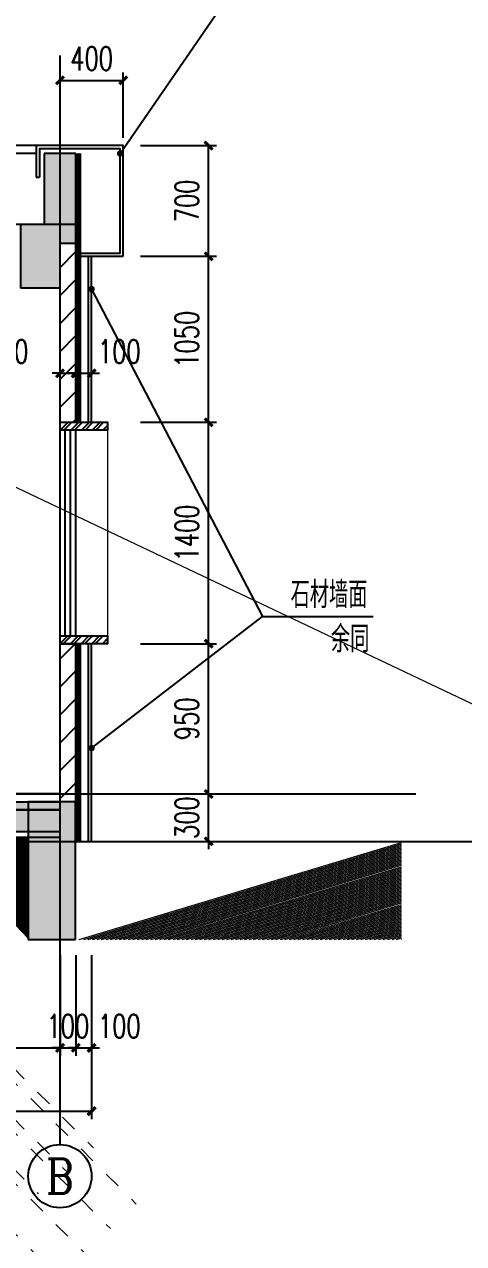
# Model space of a CAD drawing. Extents: x -2377130 to 293730, y -2 to 754590.
# Drawn here: x -2312636 to -2309857, y 550594 to 558304 of the extents above; entities that cross this region are included whole.
import ezdxf
from ezdxf.enums import TextEntityAlignment as Align

# ---------------------------------------------------------------- set-up
doc = ezdxf.new("R2010")
doc.units = 0
doc.header["$LTSCALE"] = 1000
doc.header["$MEASUREMENT"] = 0
doc.linetypes.add('DOTE', pattern=[2.4200000000000004, 2, -0.2, 0.02, -0.2])
doc.layers.get('Defpoints').update_dxf_attribs({"color": 210})
for name, color, linetype in [('A-AXIS-D', 1, 'Continuous'), ('A-AXIS-DOTE', 14, 'DOTE'), ('A-AXIS-DP', 126, 'Continuous'), ('A-COLS', 6, 'Continuous'), ('A-CURTAIN', 134, 'Continuous'), ('A-HATCH-1', 252, 'Continuous'), ('A-HATCH-2', 251, 'Continuous'), ('A-LIN-V', 9, 'Continuous'), ('A-SFCE', 30, 'Continuous'), ('A-WINDOW', 140, 'Continuous'), ('AS-COLN', 6, 'Continuous'), ('AS-WALL', 40, 'Continuous'), ('DIM_SYMB', 3, 'Continuous'), ('PUB_HATCH', 8, 'Continuous'), ('PUB_TEXT', 7, 'Continuous')]:
    doc.layers.add(name, color=color, linetype=linetype)
doc.layers.add('A-WALL-HATCH', color=8, linetype='Continuous', lineweight=13)
doc.styles.add('_TCH_AXIS', font='COMPLEX', dxfattribs={"bigfont": 'GBCBIG'})
doc.styles.add('_TCH_DIM', font='SIMPLEX', dxfattribs={"bigfont": 'GBCBIG'})
doc.styles.add('_TCH_DIM_T3', font='SIMPLEX', dxfattribs={"width": 0.7058823529411765, "bigfont": 'GBCBIG'})
doc.dimstyles.new('_TCH_ARCH&&50', dxfattribs={"dimtxt": 148.75, "dimasz": 50, "dimexe": 50, "dimexo": 50, "dimgap": 63.12500000000001, "dimtad": 1, "dimdec": 0, "dimzin": 0, "dimdsep": 46, "dimtxsty": '_TCH_DIM_T3', "dimblk": 'ARCHTICK', "dimcen": 0.09, "dimclrt": 7, "dimazin": 2, "dimtfac": 1, "dimtdec": 0, "dimtix": 1, "dimtmove": 2, "dimatfit": 3, "dimfxl": 0, "dimtolj": 1, "dimtzin": 0, "dimarcsym": 0})
pattern_1 = [(45, (0, 89.755675), (-88.3883830036575, 88.3883830036575), [])]

# ---------------------------------------------------------------- blocks, each defined once
blk = doc.blocks.new('_ArchTick')
at = {"color": 0, "linetype": 'ByBlock', "const_width": 0.4}
blk.add_lwpolyline([(-0.5, -0.5), (0.5, 0.5)], dxfattribs=at)
blk = doc.blocks.new('*D153')
at = {"layer": 'A-AXIS-DP', "color": 0, "lineweight": -2}
for p, q in [((-2311900.000000001, 557537.4520265248), (-2311420.000000001, 557537.4520265248)), ((-2311470.000000001, 556837.4520265248), (-2311470.000000001, 557537.4520265248)), ((-2311900.000000001, 556837.4520265248), (-2311420.000000001, 556837.4520265248))]:
    blk.add_line(p, q, dxfattribs=at)
at = {"layer": 'Defpoints', "color": 0}
for p in [(-2311950.000000001, 557537.4520265248), (-2311470.000000001, 557537.4520265248), (-2311950.000000001, 556837.4520265248)]:
    blk.add_point(p, dxfattribs=at)
at = {"layer": 'A-AXIS-DP', "color": 0, "lineweight": -2, "xscale": 50, "yscale": 50, "zscale": 50}
for p, rotation in [((-2311470.000000001, 557537.4520265248), 90), ((-2311470.000000001, 556837.4520265248), 270)]:
    blk.add_blockref('_ArchTick', p, dxfattribs=dict(at, rotation=rotation))
at = {"layer": 'A-AXIS-DP', "color": 7, "insert": (-2311607.5, 557187.4520265253), "char_height": 148.75, "attachment_point": 5, "rotation": 90, "style": '_TCH_DIM_T3'}
blk.add_mtext('\\A1;700', dxfattribs=at)
blk = doc.blocks.new('*D154')
at = {"layer": 'A-AXIS-DP', "color": 0, "lineweight": -2}
for p, q in [((-2311900.000000001, 556837.4520265248), (-2311420.000000001, 556837.4520265248)), ((-2311470.000000001, 555787.4520265799), (-2311470.000000001, 556837.4520265248)), ((-2311900.000000001, 555787.4520265799), (-2311420.000000001, 555787.4520265799))]:
    blk.add_line(p, q, dxfattribs=at)
at = {"layer": 'Defpoints', "color": 0}
for p in [(-2311950.000000001, 556837.4520265248), (-2311470.000000001, 556837.4520265248), (-2311950.000000001, 555787.4520265799)]:
    blk.add_point(p, dxfattribs=at)
at = {"layer": 'A-AXIS-DP', "color": 0, "lineweight": -2, "xscale": 50, "yscale": 50, "zscale": 50}
for p, rotation in [((-2311470.000000001, 556837.4520265248), 90), ((-2311470.000000001, 555787.4520265799), 270)]:
    blk.add_blockref('_ArchTick', p, dxfattribs=dict(at, rotation=rotation))
at = {"layer": 'A-AXIS-DP', "color": 7, "insert": (-2311607.5, 556312.4520265529), "char_height": 148.75, "attachment_point": 5, "rotation": 90, "style": '_TCH_DIM_T3'}
blk.add_mtext('\\A1;1050', dxfattribs=at)
blk = doc.blocks.new('*D155')
at = {"layer": 'A-AXIS-DP', "color": 0, "lineweight": -2}
for p, q in [((-2311900.000000001, 555787.4520265799), (-2311420.000000001, 555787.4520265799)), ((-2311470.000000001, 554387.4520252014), (-2311470.000000001, 555787.4520265799)), ((-2311900.000000001, 554387.4520252014), (-2311420.000000001, 554387.4520252014))]:
    blk.add_line(p, q, dxfattribs=at)
at = {"layer": 'Defpoints', "color": 0}
for p in [(-2311950.000000001, 555787.4520265799), (-2311470.000000001, 555787.4520265799), (-2311950.000000001, 554387.4520252014)]:
    blk.add_point(p, dxfattribs=at)
at = {"layer": 'A-AXIS-DP', "color": 0, "lineweight": -2, "xscale": 50, "yscale": 50, "zscale": 50}
for p, rotation in [((-2311470.000000001, 555787.4520265799), 90), ((-2311470.000000001, 554387.4520252014), 270)]:
    blk.add_blockref('_ArchTick', p, dxfattribs=dict(at, rotation=rotation))
at = {"layer": 'A-AXIS-DP', "color": 7, "insert": (-2311607.5, 555087.4520258912), "char_height": 148.75, "attachment_point": 5, "rotation": 90, "style": '_TCH_DIM_T3'}
blk.add_mtext('\\A1;1400', dxfattribs=at)
blk = doc.blocks.new('*D156')
at = {"layer": 'A-AXIS-DP', "color": 0, "lineweight": -2}
for p, q in [((-2311900.000000001, 554387.4520252014), (-2311420.000000001, 554387.4520252014)), ((-2311470.000000001, 553437.4520265248), (-2311470.000000001, 554387.4520252014)), ((-2311900.000000001, 553437.4520265248), (-2311420.000000001, 553437.4520265248))]:
    blk.add_line(p, q, dxfattribs=at)
at = {"layer": 'Defpoints', "color": 0}
for p in [(-2311950.000000001, 554387.4520252014), (-2311470.000000001, 554387.4520252014), (-2311950.000000001, 553437.4520265248)]:
    blk.add_point(p, dxfattribs=at)
at = {"layer": 'A-AXIS-DP', "color": 0, "lineweight": -2, "xscale": 50, "yscale": 50, "zscale": 50}
for p, rotation in [((-2311470.000000001, 554387.4520252014), 90), ((-2311470.000000001, 553437.4520265248), 270)]:
    blk.add_blockref('_ArchTick', p, dxfattribs=dict(at, rotation=rotation))
at = {"layer": 'A-AXIS-DP', "color": 7, "insert": (-2311607.5, 553912.4520258636), "char_height": 148.75, "attachment_point": 5, "rotation": 90, "style": '_TCH_DIM_T3'}
blk.add_mtext('\\A1;950', dxfattribs=at)
blk = doc.blocks.new('*D157')
at = {"layer": 'A-AXIS-DP', "color": 0, "lineweight": -2}
for p, q in [((-2311900.000000001, 553437.4520265248), (-2311420.000000001, 553437.4520265248)), ((-2311470.000000001, 553437.4520265248), (-2311470.000000001, 553487.4520265248)), ((-2311470.000000001, 553137.4520265248), (-2311470.000000001, 553437.4520265248)), ((-2311900.000000001, 553137.4520265248), (-2311420.000000001, 553137.4520265248)), ((-2311470.000000001, 553137.4520265248), (-2311470.000000001, 553087.4520265248))]:
    blk.add_line(p, q, dxfattribs=at)
at = {"layer": 'Defpoints', "color": 0}
for p in [(-2311950.000000001, 553437.4520265248), (-2311470.000000001, 553437.4520265248), (-2311950.000000001, 553137.4520265248)]:
    blk.add_point(p, dxfattribs=at)
at = {"layer": 'A-AXIS-DP', "color": 0, "lineweight": -2, "xscale": 50, "yscale": 50, "zscale": 50}
for p, rotation in [((-2311470.000000001, 553437.4520265248), 270), ((-2311470.000000001, 553137.4520265248), 90)]:
    blk.add_blockref('_ArchTick', p, dxfattribs=dict(at, rotation=rotation))
at = {"layer": 'A-AXIS-DP', "color": 7, "insert": (-2311607.5, 553287.4520265253), "char_height": 148.75, "attachment_point": 5, "rotation": 90, "style": '_TCH_DIM_T3'}
blk.add_mtext('\\A1;300', dxfattribs=at)
blk = doc.blocks.new('*D158')
at = {"layer": 'A-AXIS-DP', "color": 0, "lineweight": -2}
for p, q in [((-2312560.000007629, 557487.4520265248), (-2312930.000015259, 557487.4520265248)), ((-2312880.000015259, 557037.4520265248), (-2312880.000015259, 557487.4520265248)), ((-2312560.000007629, 557037.4520265248), (-2312930.000015259, 557037.4520265248))]:
    blk.add_line(p, q, dxfattribs=at)
at = {"layer": 'Defpoints', "color": 0}
for p in [(-2312880.000015259, 557487.4520265248), (-2312510.000007629, 557487.4520265248), (-2312510.000007629, 557037.4520265248)]:
    blk.add_point(p, dxfattribs=at)
at = {"layer": 'A-AXIS-DP', "color": 0, "lineweight": -2, "xscale": 50, "yscale": 50, "zscale": 50}
for p, rotation in [((-2312880.000015259, 557487.4520265248), 90), ((-2312880.000015259, 557037.4520265248), 270)]:
    blk.add_blockref('_ArchTick', p, dxfattribs=dict(at, rotation=rotation))
at = {"layer": 'A-AXIS-DP', "color": 7, "insert": (-2313017.500015258, 557262.4520265253), "char_height": 148.75, "attachment_point": 5, "rotation": 90, "style": '_TCH_DIM_T3'}
blk.add_mtext('\\A1;450', dxfattribs=at)
blk = doc.blocks.new('*D159')
at = {"layer": 'A-AXIS-DP', "color": 0, "lineweight": -2}
for p, q in [((-2312410.000007629, 555857.4520265246), (-2312410.000007629, 556147.452026725)), ((-2312310.000007628, 555857.4520265246), (-2312310.000007628, 556147.452026725)), ((-2312410.000007629, 556097.452026725), (-2312460.000007629, 556097.452026725)), ((-2312410.000007629, 556097.452026725), (-2312310.000007628, 556097.452026725)), ((-2312310.000007628, 556097.452026725), (-2312260.000007628, 556097.452026725))]:
    blk.add_line(p, q, dxfattribs=at)
at = {"layer": 'Defpoints', "color": 0}
for p in [(-2312310.000007628, 556097.452026725), (-2312410.000007629, 555807.4520265246), (-2312310.000007628, 555807.4520265246)]:
    blk.add_point(p, dxfattribs=at)
at = {"layer": 'A-AXIS-DP', "color": 0, "lineweight": -2, "xscale": 50, "yscale": 50, "zscale": 50}
blk.add_blockref('_ArchTick', (-2312410.000007629, 556097.452026725), dxfattribs=at)
at = {"layer": 'A-AXIS-DP', "color": 0, "lineweight": -2, "xscale": 50, "yscale": 50, "zscale": 50, "rotation": 180}
blk.add_blockref('_ArchTick', (-2312310.000007628, 556097.452026725), dxfattribs=at)
at = {"layer": 'A-AXIS-DP', "color": 7, "insert": (-2312745.000015258, 556234.952026725), "char_height": 148.75, "attachment_point": 5, "style": '_TCH_DIM_T3'}
blk.add_mtext('\\A1;100', dxfattribs=at)
blk = doc.blocks.new('*D160')
at = {"layer": 'A-AXIS-DP', "color": 0, "lineweight": -2}
for p, q in [((-2312310.000007628, 555857.4520265246), (-2312310.000007628, 556147.452026725)), ((-2312210.000007615, 555857.4520265246), (-2312210.000007615, 556147.452026725)), ((-2312310.000007628, 556097.452026725), (-2312360.000007628, 556097.452026725)), ((-2312310.000007628, 556097.452026725), (-2312210.000007615, 556097.452026725)), ((-2312210.000007615, 556097.452026725), (-2312160.000007615, 556097.452026725))]:
    blk.add_line(p, q, dxfattribs=at)
at = {"layer": 'Defpoints', "color": 0}
for p in [(-2312210.000007615, 556097.452026725), (-2312310.000007628, 555807.4520265246), (-2312210.000007615, 555807.4520265246)]:
    blk.add_point(p, dxfattribs=at)
at = {"layer": 'A-AXIS-DP', "color": 0, "lineweight": -2, "xscale": 50, "yscale": 50, "zscale": 50}
blk.add_blockref('_ArchTick', (-2312310.000007628, 556097.452026725), dxfattribs=at)
at = {"layer": 'A-AXIS-DP', "color": 0, "lineweight": -2, "xscale": 50, "yscale": 50, "zscale": 50, "rotation": 180}
blk.add_blockref('_ArchTick', (-2312210.000007615, 556097.452026725), dxfattribs=at)
at = {"layer": 'A-AXIS-DP', "color": 7, "insert": (-2312035.000007615, 556234.952026725), "char_height": 148.75, "attachment_point": 5, "style": '_TCH_DIM_T3'}
blk.add_mtext('\\A1;100', dxfattribs=at)
blk = doc.blocks.new('*D161')
at = {"layer": 'A-AXIS-DP', "color": 0, "lineweight": -2}
for p, q in [((-2312410.000007629, 557587.4520268086), (-2312410.000007629, 558000)), ((-2312010.000007615, 557587.4520268086), (-2312010.000007615, 558000)), ((-2312410.000007629, 557950), (-2312010.000007615, 557950))]:
    blk.add_line(p, q, dxfattribs=at)
at = {"layer": 'Defpoints', "color": 0}
for p in [(-2312010.000007615, 557950), (-2312410.000007629, 557537.4520268086), (-2312010.000007615, 557537.4520268086)]:
    blk.add_point(p, dxfattribs=at)
at = {"layer": 'A-AXIS-DP', "color": 0, "lineweight": -2, "xscale": 50, "yscale": 50, "zscale": 50, "rotation": 180}
blk.add_blockref('_ArchTick', (-2312410.000007629, 557950), dxfattribs=at)
at = {"layer": 'A-AXIS-DP', "color": 0, "lineweight": -2, "xscale": 50, "yscale": 50, "zscale": 50}
blk.add_blockref('_ArchTick', (-2312010.000007615, 557950), dxfattribs=at)
at = {"layer": 'A-AXIS-DP', "color": 7, "insert": (-2312210.000007622, 558087.5), "char_height": 148.75, "attachment_point": 5, "style": '_TCH_DIM_T3'}
blk.add_mtext('\\A1;400', dxfattribs=at)
blk = doc.blocks.new('*D175')
at = {"layer": 'A-AXIS-D', "color": 0, "lineweight": -2}
for p, q in [((-2317410.000007642, 552417.4520265246), (-2317410.000007642, 551381.5009423876)), ((-2312210.000007615, 552417.4520265246), (-2312210.000007615, 551381.5009423876)), ((-2317410.000007642, 551431.5009423876), (-2312210.000007615, 551431.5009423876))]:
    blk.add_line(p, q, dxfattribs=at)
at = {"layer": 'Defpoints', "color": 0}
for p in [(-2317410.000007642, 552467.4520265246), (-2312210.000007615, 552467.4520265246), (-2312210.000007615, 551431.5009423876)]:
    blk.add_point(p, dxfattribs=at)
at = {"layer": 'A-AXIS-D', "color": 0, "lineweight": -2, "xscale": 50, "yscale": 50, "zscale": 50, "rotation": 180}
blk.add_blockref('_ArchTick', (-2317410.000007642, 551431.5009423876), dxfattribs=at)
at = {"layer": 'A-AXIS-D', "color": 0, "lineweight": -2, "xscale": 50, "yscale": 50, "zscale": 50}
blk.add_blockref('_ArchTick', (-2312210.000007615, 551431.5009423876), dxfattribs=at)
at = {"layer": 'A-AXIS-D', "color": 7, "insert": (-2314810.000007628, 551569.0009423876), "char_height": 148.75, "attachment_point": 5, "style": '_TCH_DIM_T3'}
blk.add_mtext('\\A1;5200', dxfattribs=at)
blk = doc.blocks.new('*D176')
at = {"layer": 'A-AXIS-D', "color": 0, "lineweight": -2}
for p, q in [((-2312310.22541809, 552417.4520265246), (-2312310.22541809, 551781.5009423876)), ((-2312210.000007615, 552417.4520265246), (-2312210.000007615, 551781.5009423876)), ((-2312310.22541809, 551831.5009423876), (-2312360.22541809, 551831.5009423876)), ((-2312310.22541809, 551831.5009423876), (-2312210.000007615, 551831.5009423876)), ((-2312210.000007615, 551831.5009423876), (-2312160.000007615, 551831.5009423876))]:
    blk.add_line(p, q, dxfattribs=at)
at = {"layer": 'Defpoints', "color": 0}
for p in [(-2312310.22541809, 552467.4520265246), (-2312210.000007615, 552467.4520265246), (-2312210.000007615, 551831.5009423876)]:
    blk.add_point(p, dxfattribs=at)
at = {"layer": 'A-AXIS-D', "color": 0, "lineweight": -2, "xscale": 50, "yscale": 50, "zscale": 50}
blk.add_blockref('_ArchTick', (-2312310.22541809, 551831.5009423876), dxfattribs=at)
at = {"layer": 'A-AXIS-D', "color": 0, "lineweight": -2, "xscale": 50, "yscale": 50, "zscale": 50, "rotation": 180}
blk.add_blockref('_ArchTick', (-2312210.000007615, 551831.5009423876), dxfattribs=at)
at = {"layer": 'A-AXIS-D', "color": 7, "insert": (-2312035.000007615, 551969.0009423876), "char_height": 148.75, "attachment_point": 5, "style": '_TCH_DIM_T3'}
blk.add_mtext('\\A1;100', dxfattribs=at)
blk = doc.blocks.new('*D177')
at = {"layer": 'A-AXIS-D', "color": 0, "lineweight": -2}
for p, q in [((-2312410.000007629, 552417.4520265246), (-2312410.000007629, 551781.5009423876)), ((-2312310.22541809, 552417.4520265246), (-2312310.22541809, 551781.5009423876)), ((-2312410.000007629, 551831.5009423876), (-2312460.000007629, 551831.5009423876)), ((-2312410.000007629, 551831.5009423876), (-2312310.22541809, 551831.5009423876)), ((-2312310.22541809, 551831.5009423876), (-2312260.22541809, 551831.5009423876))]:
    blk.add_line(p, q, dxfattribs=at)
at = {"layer": 'Defpoints', "color": 0}
for p in [(-2312410.000007629, 552467.4520265246), (-2312310.22541809, 552467.4520265246), (-2312310.22541809, 551831.5009423876)]:
    blk.add_point(p, dxfattribs=at)
at = {"layer": 'A-AXIS-D', "color": 0, "lineweight": -2, "xscale": 50, "yscale": 50, "zscale": 50}
blk.add_blockref('_ArchTick', (-2312410.000007629, 551831.5009423876), dxfattribs=at)
at = {"layer": 'A-AXIS-D', "color": 0, "lineweight": -2, "xscale": 50, "yscale": 50, "zscale": 50, "rotation": 180}
blk.add_blockref('_ArchTick', (-2312310.22541809, 551831.5009423876), dxfattribs=at)
at = {"layer": 'A-AXIS-D', "color": 7, "insert": (-2312360.11271286, 551969.0009423876), "char_height": 148.75, "attachment_point": 5, "style": '_TCH_DIM_T3'}
blk.add_mtext('\\A1;100', dxfattribs=at)
blk = doc.blocks.new('*D178')
at = {"layer": 'A-AXIS-D', "color": 0, "lineweight": -2}
for p, q in [((-2317210.000007628, 552417.4520265246), (-2317210.000007628, 551781.5009423876)), ((-2312410.000007629, 552417.4520265246), (-2312410.000007629, 551781.5009423876)), ((-2317210.000007628, 551831.5009423876), (-2312410.000007629, 551831.5009423876))]:
    blk.add_line(p, q, dxfattribs=at)
at = {"layer": 'Defpoints', "color": 0}
for p in [(-2317210.000007628, 552467.4520265246), (-2312410.000007629, 552467.4520265246), (-2312410.000007629, 551831.5009423876)]:
    blk.add_point(p, dxfattribs=at)
at = {"layer": 'A-AXIS-D', "color": 0, "lineweight": -2, "xscale": 50, "yscale": 50, "zscale": 50, "rotation": 180}
blk.add_blockref('_ArchTick', (-2317210.000007628, 551831.5009423876), dxfattribs=at)
at = {"layer": 'A-AXIS-D', "color": 0, "lineweight": -2, "xscale": 50, "yscale": 50, "zscale": 50}
blk.add_blockref('_ArchTick', (-2312410.000007629, 551831.5009423876), dxfattribs=at)
at = {"layer": 'A-AXIS-D', "color": 7, "insert": (-2314810.000007629, 551969.0009423876), "char_height": 148.75, "attachment_point": 5, "style": '_TCH_DIM_T3'}
blk.add_mtext('\\A1;4800', dxfattribs=at)
blk = doc.blocks.new('99平面图例外参$0$$LinePat$夹层保温1')
at = {"color": 0}
for p, q in [((0, 0), (96.00000000000546, 0)), ((0, -50), (96.00000000000546, -50)), ((0, -100), (96.00000000000546, -50)), ((96.00000000000546, -100), (0, -50)), ((0, -100), (96.00000000000546, -100)), ((0, -150), (96.00000000000546, -150))]:
    blk.add_line(p, q, dxfattribs=at)
blk = doc.blocks.new('_FZH')
at = {"color": 8}
blk.add_lwpolyline([(-0.5, -0.5), (0.5, -0.5), (0.5, 0.5), (-0.5, 0.5)], close=True, dxfattribs=at)
at = {"layer": 'PUB_HATCH', "color": 8}
blk.add_solid([(-0.5, -0.5), (0.5, -0.5), (-0.5, 0.5), (0.5, 0.5)], dxfattribs=at)

msp = doc.modelspace()

# ---------------------------------------------------------------- hatches: boundary and pattern name
at = {"layer": 'A-HATCH-1'}
h = msp.add_hatch(dxfattribs=at)
h.set_pattern_fill('混凝土', color=256, scale=20)
h.set_pattern_definition([(49.99999999999999, (-40602123033.27579, -3385447942.547974), (143.4520365201507, -12.55042699651902), [15, -165]), (355, (-40602123033.27579, -3385447942.547974), (-27.7502667226, 150.4384267400024), [12, -132]), (100.4514, (-40602123021.32146, -3385447943.593842), (115.7018763428043, 137.8879084121907), [12.748038, -140.2284224]), (46.18420000000001, (-40602123033.27579, -3385447902.547974), (213.4482097251289, -33.10380286580362), [22.5, -247.5]), (96.6356, (-40602123015.48845, -3385447905.306635), (186.9325411097407, 194.8235741800883), [19.1220576, -210.3426]), (351.1842, (-40602123033.27579, -3385447902.547974), (186.9323890267254, 194.8237201850649), [18, -198]), (21, (-40602123013.27579, -3385447912.547974), (119.3814104236923, -80.52377813306776), [15, -165]), (326.0000000000001, (-40602123013.27579, -3385447912.547974), (48.66306638431634, 145.0300090093706), [12, -132]), (71.4514, (-40602123003.32735, -3385447919.258295), (168.044525716298, 64.50609934199048), [12.748038, -140.2284224]), (37.50000000000001, (-40602123033.27579, -3385447942.547974), (2.431971063458134, 66.5787707662623), [0, -130.4, 0, -134, 0, -132.5]), (7.499999999999999, (-40602123033.27579, -3385447942.547974), (52.61390748842972, 78.88234237647205), [0, -76.39999999999999, 0, -127.4, 0, -50.5]), (327.5, (-40602123077.87579, -3385447942.547974), (106.7644872344818, -4.510974346875951), [0, -50, 0, -156, 0, -207]), (317.5, (-40602123097.87579, -3385447942.547974), (116.6372338684772, 20.02099646646354), [0, -65, 0, -103.6, 0, -147])])
h.paths.add_polyline_path([(-2317060, 553197.4520265246), (-2317060, 553387.4520265246), (-2313010.000007629, 553387.4520265246), (-2313010.000007629, 553197.4520265246)])
h.paths.add_polyline_path([(-2312410.000007628, 553197.4520265246), (-2312410.000007628, 553387.4520265246), (-2313010.000007629, 553387.4520265246), (-2313010.000007629, 553197.4520265246)])
at = {"layer": 'A-HATCH-2'}
h = msp.add_hatch(dxfattribs=at)
h.set_pattern_fill('ANSI32', color=256, scale=10)
h.set_pattern_definition([(45, (0, 36200), (-33.67596045400933, 33.67596045400933), []), (45, (22.45065, 36200), (-33.67596045400933, 33.67596045400933), [])])
h.paths.add_polyline_path([(-2312410.000007629, 555787.4520252076), (-2312110.000007629, 555787.4520252076), (-2312110.000007629, 555737.4520252076), (-2312410.000007621, 555737.4520252086)])
h.paths.add_polyline_path([(-2312410.000007629, 554437.4520252009), (-2312110.000007629, 554437.4520252009), (-2312110.000007629, 554387.4520252009), (-2312410.000007621, 554387.4520252019)])
at = {"layer": 'A-WALL-HATCH'}
h = msp.add_hatch(dxfattribs=at)
h.set_pattern_fill('夯实土壤', color=256, scale=40)
h.set_pattern_definition([(45, (-40602123200.57701, -3385448092.547974), (-158.9576044107359, 158.9576044107359), []), (45, (-40602123116.57701, -3385448092.547974), (-158.9576044107359, 158.9576044107359), []), (45, (-40602123032.57701, -3385448092.547974), (-158.9576044107359, 158.9576044107359), []), (135, (-40602123200.57701, -3385448092.547974), (-158.9576044107359, -158.9576044107359), [106, -118.8]), (135, (-40602123158.57701, -3385448050.547974), (-158.9576044107359, -158.9576044107359), [106, -118.8]), (135, (-40602123116.57701, -3385448008.547974), (-158.9576044107359, -158.9576044107359), [106, -118.8])])
h.paths.add_polyline_path([(-2317008.774597174, 553162.4520261595), (-2313224.501220708, 553162.4520261594), (-2313224.501220697, 552517.4520265246), (-2317008.774597162, 552517.4520265246)])
h.paths.add_polyline_path([(-2319121.22541809, 553137.4520265246), (-2317308.774597168, 553137.4520265246), (-2317308.774597168, 552517.4520265246), (-2319121.22541809, 552517.4520265246)])
h.paths.add_polyline_path([(-2312611.22541809, 552517.4520265246), (-2312611.22541809, 553162.4520263979), (-2313224.501220708, 553162.4520263979), (-2313224.501220697, 552517.4520265246)])
h.paths.add_polyline_path([(-2310250, 552517.4520265246), (-2310250, 553137.4520265243), (-2312311.22541809, 553137.4520265246), (-2312311.22541809, 552517.4520265246)])
at = {"layer": 'PUB_HATCH'}
for points in [[(-2312510.000007628, 557487.4520265246), (-2312510.000007628, 557037.4520265246), (-2312310.000007628, 557037.4520265246), (-2312310.000007628, 557487.4520265246)], [(-2312410.000007628, 557037.4520265246), (-2312410.000007628, 556917.4520265246), (-2312360.000007628, 556917.4520265246), (-2312360.000007628, 557037.4520265246)], [(-2312310.000007628, 557037.4520265246), (-2312360.000007628, 557037.4520265246), (-2312360.000007628, 556917.4520265246), (-2312310.000007628, 556917.4520265246)]]:
    msp.add_hatch(color=256, dxfattribs=at).paths.add_polyline_path(points)
h = msp.add_hatch(dxfattribs=at)
h.set_pattern_fill('普通砖', color=256, scale=50, style=0)
h.set_pattern_definition(pattern_1)
h.paths.add_polyline_path([(-2312310.000007628, 555787.4520252009), (-2312310.000007692, 556917.4520263672), (-2312410.000007581, 556917.4520263672), (-2312410.000007628, 555787.4520252009)])
h = msp.add_hatch(dxfattribs=at)
h.set_pattern_fill('普通砖', color=256, scale=50, style=0)
h.set_pattern_definition(pattern_1)
h.paths.add_polyline_path([(-2312310.000007628, 553387.4520265246), (-2312310.000007628, 554387.4520252009), (-2312410.000007628, 554387.4520252009), (-2312410.000007628, 553387.4520265246)])

# ---------------------------------------------------------------- linework, layer by layer
at = {"layer": 'A-AXIS-D'}
msp.add_circle((-2312410.599807739, 551020.451395669), 200, dxfattribs=at)
at = {"layer": 'A-AXIS-DOTE', "ltscale": 30}
for p, q in [((-2312410.000007629, 551220.4504963546), (-2312410.000007629, 558107.452026525)), ((-2320506.724205017, 553437.4520265246), (-2310160, 553437.4520265246))]:
    msp.add_line(p, q, dxfattribs=at)
at = {"layer": 'A-AXIS-DOTE'}
msp.add_line((-2320506.724205017, 553137.4520265246), (-2310160, 553137.4520265246), dxfattribs=at)
at = {"layer": 'A-CURTAIN'}
msp.add_line((-2312560.000015258, 557337.4520265246), (-2312540.000015258, 557337.4520265246), dxfattribs=at)
for points in [[(-2312010.000007615, 556837.4520268088), (-2312010.000007615, 557537.4520268086), (-2312560.000015258, 557537.4520268086), (-2312560.000015258, 557337.4520265246)], [(-2312310.000007601, 556857.4520268112), (-2312030.000007615, 556857.452026812), (-2312030.000007615, 557517.4520268086), (-2312540.000015258, 557517.4520268086), (-2312540.000015258, 557337.4520265246)], [(-2312310.000007601, 556837.4520268112), (-2312010.000007615, 556837.4520268119)], [(-2312230.000007615, 555787.4520252009), (-2312230.000007615, 556837.4520268124)], [(-2312210.000007615, 555787.4520252009), (-2312210.000007615, 556837.4520268124)], [(-2312230.000007615, 553137.4520265246), (-2312230.000007615, 554387.4520252009)], [(-2312210.000007615, 553137.4520265246), (-2312210.000007615, 554387.4520252009)]]:
    msp.add_lwpolyline(points, dxfattribs=at)
at = {"layer": 'A-LIN-V'}
msp.add_lwpolyline([(-2312560.000015258, 557537.4520265246), (-2317060, 557537.4520265246)], dxfattribs=at)
at = {"layer": 'A-SFCE'}
for p, q in [((-2312410.000007627, 553437.452023681), (-2313060, 553437.4520265246)), ((-2317310.000007629, 553387.4520265246), (-2312410.000007628, 553387.4520265246)), ((-2312410.000007628, 553337.4520265246), (-2317310.000007629, 553337.4520265246)), ((-2317310.000007629, 553337.4520265246), (-2312410.000007628, 553337.4520265246)), ((-2312410.000007628, 553162.4520262937), (-2317310.000007629, 553162.4520260477)), ((-2312310.000007628, 553137.4520270014), (-2310250, 553137.4520270014)), ((-2310322.83690659, 553137.4520265246), (-2294040.000007629, 553137.4520265246))]:
    msp.add_line(p, q, dxfattribs=at)
msp.add_lwpolyline([(-2312410.000007628, 553197.4520265246), (-2317310.000007629, 553197.4520265246)], dxfattribs=at)
at = {"layer": 'A-WALL-HATCH'}
for p, q in [((-2279870, 539810), (-2327650, 562470)), ((-2312110.000007629, 555737.4520252076), (-2312110.000007629, 554437.4520252009))]:
    msp.add_line(p, q, dxfattribs=at)
at = {"layer": 'A-WINDOW'}
for p, q in [((-2312410.000007621, 554437.4520251944), (-2312410.000007616, 555737.4520252086)), ((-2312377.000007621, 554437.4520251942), (-2312377.000007616, 555737.4520252084)), ((-2312343.000007621, 554437.4520251942), (-2312343.000007616, 555737.4520252084)), ((-2312310.000007621, 554437.452025194), (-2312310.000007616, 555737.4520252082))]:
    msp.add_line(p, q, dxfattribs=at)
for points in [[(-2312410.000007629, 555787.4520252076), (-2312110.000007629, 555787.4520252076), (-2312110.000007629, 555737.4520252076), (-2312410.000007621, 555737.4520252086), (-2312410.000007621, 555787.4520252009)], [(-2312410.000007629, 554437.4520252009), (-2312110.000007629, 554437.4520252009), (-2312110.000007629, 554387.4520252009), (-2312410.000007621, 554387.4520252019), (-2312410.000007621, 554437.4520251944)]]:
    msp.add_lwpolyline(points, dxfattribs=at)
at = {"layer": 'AS-COLN'}
for p, q in [((-2312510.000007628, 557487.4520265246), (-2312510.000007628, 557037.4520265246)), ((-2312310.000007628, 557487.4520265246), (-2312510.000007628, 557487.4520265246)), ((-2312310.000007628, 557487.4520265246), (-2312310.000007628, 557037.4520265246)), ((-2312360.000007628, 557037.4520265246), (-2312410.000007934, 557037.4520270647)), ((-2312310.000007628, 557037.4520265246), (-2312360.000007628, 557037.4520265246)), ((-2312310.000007628, 556917.4520265246), (-2312310.000007628, 557037.4520265246)), ((-2312360.000007628, 556917.4520265246), (-2312410.000007934, 556917.4520270647)), ((-2312310.000007628, 556917.4520265246), (-2312360.000007628, 556917.4520265246))]:
    msp.add_line(p, q, dxfattribs=at)
at = {"layer": 'AS-WALL'}
for p, q in [((-2312410.000007628, 555787.4520252009), (-2312410.000007581, 556917.4520263672)), ((-2312310.000007628, 555787.4520252009), (-2312310.000007692, 556917.4520263672)), ((-2312410.000007628, 555787.4520252009), (-2312310.000007628, 555787.4520252009)), ((-2312410.000007628, 553387.4520265246), (-2312410.000007628, 554387.4520252009)), ((-2312410.000007628, 554387.4520252009), (-2312310.000007628, 554387.4520252009)), ((-2312310.000007628, 553387.4520265246), (-2312310.000007628, 554387.4520252009)), ((-2312311.225418126, 553387.4520263672), (-2312310.000007628, 553387.4520265246))]:
    msp.add_line(p, q, dxfattribs=at)
at = {"layer": 'DIM_SYMB'}
for p, q in [((-2312030.000015258, 557487.4520265246), (-2311160.000015258, 558750)), ((-2312210, 556630), (-2311130, 554560)), ((-2312210.000015258, 553727.4520265246), (-2311130, 554560)), ((-2311130, 554560), (-2310430, 554560))]:
    msp.add_line(p, q, dxfattribs=at)
at = {"layer": 'DIM_SYMB', "const_width": 20}
for points in [[(-2312035.674150006, 557479.2176962629, 1), (-2312024.32588051, 557495.6863567863, 1)], [(-2312214.625660067, 556638.8658484616, 1), (-2312205.374339933, 556621.1341515384, 1)], [(-2312217.919947162, 553721.3467272989, 1), (-2312202.080083354, 553733.5573257502, 1)]]:
    msp.add_lwpolyline(points, format="xyb", close=True, dxfattribs=at)

# ---------------------------------------------------------------- block references
at = {"layer": 'A-COLS', "xscale": 250, "yscale": 400, "zscale": 400}
msp.add_blockref('_FZH', (-2312535.000007628, 556837.4520274783), dxfattribs=at)
at = {"layer": 'A-COLS', "xscale": 870, "yscale": 300, "zscale": 300, "rotation": 90}
msp.add_blockref('_FZH', (-2312461.22541809, 552952.4520265246), dxfattribs=at)
at = {"layer": 'A-HATCH-2', "yscale": 0.2, "zscale": 0.2, "rotation": 270}
for p, xscale in [((-2312280.000007637, 557468.1338446914), -0.2012310607619448), ((-2312280.000007637, 557448.8156628583), -0.2012310607619448), ((-2312280.000007637, 557429.4974810252), -0.2012310607619448), ((-2312280.000007637, 557410.179299192), -0.2012310607619448), ((-2312280.000007637, 557390.8611173588), -0.2012310607619448), ((-2312280.000007637, 557371.5429355256), -0.2012310607619448), ((-2312280.000007637, 557352.2247536925), -0.2012310607619448), ((-2312280.000007637, 557332.9065718594), -0.2012310607619448), ((-2312280.000007637, 557313.5883900262), -0.2012310607619448), ((-2312280.000007637, 557294.2702081931), -0.2012310607619448), ((-2312280.000007637, 557274.95202636), -0.2012310607619448), ((-2312280.000007637, 557255.6338445268), -0.2012310607619448), ((-2312280.000007637, 557236.3156626937), -0.2012310607619448), ((-2312280.000007637, 557216.9974808606), -0.2012310607619448), ((-2312280.000007637, 557197.6792990273), -0.2012310607619448), ((-2312280.000007637, 557178.3611171942), -0.2012310607619448), ((-2312280.000007637, 557159.042935361), -0.2012310607619448), ((-2312280.000007637, 557139.7247535279), -0.2012310607619448), ((-2312280.000007637, 557120.4065716948), -0.2012310607619448), ((-2312280.000007637, 557101.0883898616), -0.2012310607619448), ((-2312280.000007637, 557081.7702080285), -0.2012310607619448), ((-2312280.000007637, 557062.4520261954), -0.2012310607619448), ((-2312280.000007637, 557043.1338443622), -0.2012310607619448), ((-2312280.000007637, 557023.8156625291), -0.2012310607619448), ((-2312280.000007637, 557004.4974806958), -0.2012310607619448), ((-2312280.000007637, 556985.1792988627), -0.2012310607619448), ((-2312280.000007637, 556965.8611170296), -0.2012310607619448), ((-2312280.000007637, 556946.5429351964), -0.2012310607619448), ((-2312280.000007637, 556927.2247533633), -0.2012310607619448), ((-2312280.000007637, 556907.9065715302), -0.2012310607619448), ((-2312280.000007637, 556888.588389697), -0.2012310607619448), ((-2312280.000007637, 556869.2702078639), -0.2012310607619448), ((-2312280.000007637, 556849.9520260307), -0.2012310607619448), ((-2312280.000007637, 556830.6338441976), -0.2012310607619448), ((-2312280.000007637, 556811.3156623644), -0.2012310607619448), ((-2312280.000007637, 556791.9974805312), -0.2012310607619448), ((-2312280.000007637, 556772.6792986981), -0.2012310607619448), ((-2312280.000007637, 556753.361116865), -0.2012310607619448), ((-2312280.000007637, 556734.0429350318), -0.2012310607619448), ((-2312280.000007637, 556714.7247531987), -0.2012310607619448), ((-2312280.000007637, 556695.4065713655), -0.2012310607619448), ((-2312280.000007637, 556676.0883895324), -0.2012310607619448), ((-2312280.000007637, 556656.7702076993), -0.2012310607619448), ((-2312280.000007637, 556637.4520258661), -0.2012310607619448), ((-2312280.000007637, 556618.1338440329), -0.2012310607619448), ((-2312280.000007637, 556598.8156621997), -0.2012310607619448), ((-2312280.000007637, 556579.4974803666), -0.2012310607619448), ((-2312280.000007637, 556560.1792985335), -0.2012310607619448), ((-2312280.000007637, 556540.8611167003), -0.2012310607619448), ((-2312280.000007637, 556521.5429348672), -0.2012310607619448), ((-2312280.000007637, 556502.2247530341), -0.2012310607619448), ((-2312280.000007637, 556482.9065712009), -0.2012310607619448), ((-2312280.000007637, 556463.5883893678), -0.2012310607619448), ((-2312280.000007637, 556444.2702075345), -0.2012310607619448), ((-2312280.000007637, 556424.9520257014), -0.2012310607619448), ((-2312280.000007637, 556405.6338438683), -0.2012310607619448), ((-2312280.000007637, 556386.3156620351), -0.2012310607619448), ((-2312280.000007637, 556366.997480202), -0.2012310607619448), ((-2312280.000007637, 556347.6792983689), -0.2012310607619448), ((-2312280.000007637, 556328.3611165357), -0.2012310607619448), ((-2312280.000007637, 556309.0429347026), -0.2012310607619448), ((-2312280.000007637, 556289.7247528695), -0.2012310607619448), ((-2312280.000007637, 556270.4065710363), -0.2012310607619448), ((-2312280.000007637, 556251.0883892031), -0.2012310607619448), ((-2312280.000007637, 556231.7702073699), -0.2012310607619448), ((-2312280.000007637, 556212.4520255368), -0.2012310607619448), ((-2312280.000007637, 556193.1338437037), -0.2012310607619448), ((-2312280.000007637, 556173.8156618705), -0.2012310607619448), ((-2312280.000007637, 556154.4974800374), -0.2012310607619448), ((-2312280.000007637, 556135.1792982043), -0.2012310607619448), ((-2312280.000007637, 556115.8611163711), -0.2012310607619448), ((-2312280.000007637, 556096.542934538), -0.2012310607619448), ((-2312280.000007637, 556077.2247527048), -0.2012310607619448), ((-2312280.000007637, 556057.9065708716), -0.2012310607619448), ((-2312280.000007637, 556038.5883890385), -0.2012310607619448), ((-2312280.000007637, 556019.2702072053), -0.2012310607619448), ((-2312280.000007637, 555999.9520253722), -0.2012310607619448), ((-2312280.000007637, 555980.633843539), -0.2012310607619448), ((-2312280.000007637, 555961.3156617059), -0.2012310607619448), ((-2312280.000007637, 555941.9974798728), -0.2012310607619448), ((-2312280.000007637, 555922.6792980396), -0.2012310607619448), ((-2312280.000007637, 555903.3611162065), -0.2012310607619448), ((-2312280.000007637, 555884.0429343734), -0.2012310607619448), ((-2312280.000007637, 555864.7247525401), -0.2012310607619448), ((-2312280.000007637, 555845.406570707), -0.2012310607619448), ((-2312280.000007637, 555826.0883888738), -0.2012310607619448), ((-2312280.000007637, 555806.7702070407), -0.2012310607619448), ((-2312280.000007637, 555787.4520252076), -0.2012310607619448), ((-2312280.000007649, 554368.2212559369), -0.2003205125996481), ((-2312280.000007649, 554348.9904867273), -0.2003205125996481), ((-2312280.000007649, 554329.7597175178), -0.2003205125996481), ((-2312280.000007649, 554310.5289483082), -0.2003205125996481), ((-2312280.000007649, 554291.2981790986), -0.2003205125996481), ((-2312280.000007649, 554272.0674098891), -0.2003205125996481), ((-2312280.000007649, 554252.8366406795), -0.2003205125996481), ((-2312280.000007649, 554233.60587147), -0.2003205125996481), ((-2312280.000007649, 554214.3751022604), -0.2003205125996481), ((-2312280.000007649, 554195.1443330508), -0.2003205125996481), ((-2312280.000007649, 554175.9135638413), -0.2003205125996481), ((-2312280.000007649, 554156.6827946317), -0.2003205125996481), ((-2312280.000007649, 554137.4520254221), -0.2003205125996481), ((-2312280.000007649, 554118.2212562126), -0.2003205125996481), ((-2312280.000007649, 554098.990487003), -0.2003205125996481), ((-2312280.000007649, 554079.7597177934), -0.2003205125996481), ((-2312280.000007649, 554060.5289485838), -0.2003205125996481), ((-2312280.000007649, 554041.2981793742), -0.2003205125996481), ((-2312280.000007649, 554022.0674101646), -0.2003205125996481), ((-2312280.000007649, 554002.8366409551), -0.2003205125996481), ((-2312280.000007649, 553983.6058717455), -0.2003205125996481), ((-2312280.000007649, 553964.3751025359), -0.2003205125996481), ((-2312280.000007649, 553945.1443333264), -0.2003205125996481), ((-2312280.000007649, 553925.9135641168), -0.2003205125996481), ((-2312280.000007649, 553906.6827949072), -0.2003205125996481), ((-2312280.000007649, 553887.4520256977), -0.2003205125996481), ((-2312280.000007649, 553868.2212564881), -0.2003205125996481), ((-2312280.000007649, 553848.9904872786), -0.2003205125996481), ((-2312280.000007649, 553829.759718069), -0.2003205125996481), ((-2312280.000007649, 553810.5289488594), -0.2003205125996481), ((-2312280.000007649, 553791.2981796499), -0.2003205125996481), ((-2312280.000007649, 553772.0674104403), -0.2003205125996481), ((-2312280.000007649, 553752.8366412307), -0.2003205125996481), ((-2312280.000007649, 553733.6058720212), -0.2003205125996481), ((-2312280.000007649, 553714.3751028116), -0.2003205125996481), ((-2312280.000007649, 553695.144333602), -0.2003205125996481), ((-2312280.000007649, 553675.9135643925), -0.2003205125996481), ((-2312280.000007649, 553656.6827951829), -0.2003205125996481), ((-2312280.000007649, 553637.4520259734), -0.2003205125996481), ((-2312280.000007649, 553618.2212567638), -0.2003205125996481), ((-2312280.000007649, 553598.9904875542), -0.2003205125996481), ((-2312280.000007649, 553579.7597183447), -0.2003205125996481), ((-2312280.000007649, 553560.5289491351), -0.2003205125996481), ((-2312280.000007649, 553541.2981799255), -0.2003205125996481), ((-2312280.000007649, 553522.067410716), -0.2003205125996481), ((-2312280.000007649, 553502.8366415064), -0.2003205125996481), ((-2312280.000007649, 553483.6058722968), -0.2003205125996481), ((-2312280.000007649, 553464.3751030873), -0.2003205125996481), ((-2312280.000007649, 553445.1443338776), -0.2003205125996481), ((-2312280.000007649, 553425.913564668), -0.2003205125996481), ((-2312280.000007649, 553406.6827954585), -0.2003205125996481), ((-2312280.000007649, 553387.4520262489), -0.2003205125996481), ((-2312280.000007649, 553368.2212570393), -0.2003205125996481), ((-2312280.000007649, 553348.9904878298), -0.2003205125996481), ((-2312280.000007649, 553329.7597186202), -0.2003205125996481), ((-2312280.000007649, 553310.5289494107), -0.2003205125996481), ((-2312280.000007649, 553291.2981802011), -0.2003205125996481), ((-2312280.000007649, 553272.0674109915), -0.2003205125996481), ((-2312280.000007649, 553252.836641782), -0.2003205125996481), ((-2312280.000007649, 553233.6058725724), -0.2003205125996481), ((-2312280.000007649, 553214.3751033628), -0.2003205125996481), ((-2312280.000007649, 553195.1443341533), -0.2003205125996481), ((-2312280.000007649, 553175.9135649437), -0.2003205125996481), ((-2312280.000007649, 553156.6827957341), -0.2003205125996481), ((-2312280.000007649, 553137.4520265246), -0.2003205125996481)]:
    msp.add_blockref('99平面图例外参$0$$LinePat$夹层保温1', p, dxfattribs=dict(at, xscale=xscale))

# ---------------------------------------------------------------- texts
at = {"layer": 'PUB_TEXT', "style": '_TCH_DIM'}
for s, p in [('石材墙面', (-2310951.64893617, 554612.5)), ('余同', (-2310696.595744681, 554332.5))]:
    msp.add_text(s, height=168.7943262411347, dxfattribs=at).set_placement(p)
at = {"layer": 'PUB_TEXT', "style": '_TCH_AXIS'}
msp.add_text('B', height=217.628563798096, dxfattribs=at).set_placement((-2312498.687559753, 550911.63711377), (-2312322.512055726, 550911.63711377), align=Align.FIT)

# ---------------------------------------------------------------- dimensions: what is measured, and where the dimension line sits
at = {"layer": 'A-AXIS-D'}
for p1, p2, distance, picture, middle in [((-2317410.000007642, 552467.4520265246), (-2312210.000007615, 552467.4520265246), -1035.951084136963, '*D175', (-2314810.000007628, 551569.0009423876)), ((-2317210.000007628, 552467.4520265246), (-2312410.000007629, 552467.4520265246), -635.9510841369629, '*D178', (-2314810.000007629, 551969.0009423876)), ((-2312410.000007629, 552467.4520265246), (-2312310.22541809, 552467.4520265246), -635.9510841369629, '*D177', (-2312360.11271286, 551969.0009423876))]:
    dim = msp.add_aligned_dim(p1=p1, p2=p2, distance=distance, dimstyle='_TCH_ARCH&&50', dxfattribs=at)
    dim.commit()
    dim.dimension.update_dxf_attribs({"geometry": picture, "text_midpoint": middle})
dim = msp.add_linear_dim(base=(-2312210.000007615, 551831.5009423876), p1=(-2312310.22541809, 552467.4520265246), p2=(-2312210.000007615, 552467.4520265246), angle=0, dimstyle='_TCH_ARCH&&50', dxfattribs=at)
dim.commit()
dim.dimension.update_dxf_attribs({"geometry": '*D176', "text_midpoint": (-2312035.000007615, 551969.0009423876), "dimtype": 129})
at = {"layer": 'A-AXIS-DP'}
for p1, p2, distance, picture, middle in [((-2312410.000007629, 557537.4520268086), (-2312010.000007615, 557537.4520268086), 412.5479731913656, '*D161', (-2312210.000007622, 558087.5)), ((-2312510.000007628, 557037.4520265246), (-2312510.000007628, 557487.4520265246), 370.0000076307915, '*D158', (-2313017.500015258, 557262.4520265253)), ((-2311950, 556837.4520265246), (-2311950, 557537.4520265246), -479.9999999990687, '*D153', (-2311607.5, 557187.4520265253)), ((-2311950, 555787.4520265796), (-2311950, 556837.4520265246), -479.9999999990687, '*D154', (-2311607.5, 556312.4520265529)), ((-2311950, 554387.4520252012), (-2311950, 555787.4520265796), -479.9999999990687, '*D155', (-2311607.5, 555087.4520258912)), ((-2311950, 553437.4520265246), (-2311950, 554387.4520252012), -479.9999999990687, '*D156', (-2311607.5, 553912.4520258636)), ((-2311950, 553137.4520265246), (-2311950, 553437.4520265246), -479.9999999990687, '*D157', (-2311607.5, 553287.4520265253))]:
    dim = msp.add_aligned_dim(p1=p1, p2=p2, distance=distance, dimstyle='_TCH_ARCH&&50', dxfattribs=at)
    dim.commit()
    dim.dimension.update_dxf_attribs({"geometry": picture, "text_midpoint": middle})
for base, p1, p2, picture, middle in [((-2312310.000007628, 556097.452026725), (-2312410.000007629, 555807.4520265246), (-2312310.000007628, 555807.4520265246), '*D159', (-2312745.000015258, 556234.952026725)), ((-2312210.000007615, 556097.452026725), (-2312310.000007628, 555807.4520265246), (-2312210.000007615, 555807.4520265246), '*D160', (-2312035.000007615, 556234.952026725))]:
    dim = msp.add_linear_dim(base=base, p1=p1, p2=p2, angle=0, dimstyle='_TCH_ARCH&&50', dxfattribs=at)
    dim.commit()
    dim.dimension.update_dxf_attribs({"geometry": picture, "text_midpoint": middle, "dimtype": 129})

doc.saveas('drawing.dxf')
